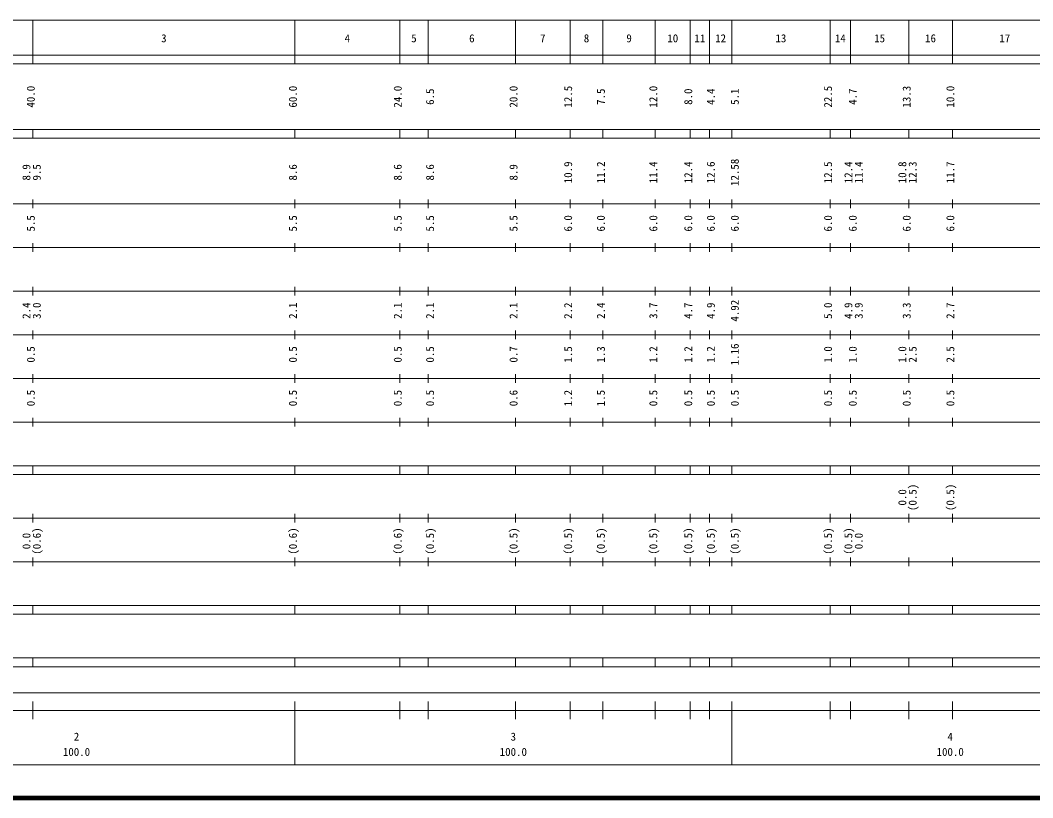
# Model space of a CAD drawing. Units: millimetres on the paper, enlarged 1000 times. Extents: x 40000 to 680000, y 20000 to 380000.
# Drawn here: x 205125 to 436902, y 20000 to 198000 of the extents above; entities that cross this region are included whole.
import ezdxf
from ezdxf.enums import TextEntityAlignment as Align

# ---------------------------------------------------------------- set-up
doc = ezdxf.new("R2010")
doc.units = ezdxf.units.MM
doc.header["$LTSCALE"] = 1000
doc.layers.add('M-TTL', color=2, linetype='Continuous', lineweight=140)
doc.layers.add('M-TTL-BAND', color=7, linetype='Continuous', lineweight=13)
doc.styles.add('ＭＳ ゴシック', font='')
doc.styles.get('ＭＳ ゴシック').set_extended_font_data('MS Gothic')

msp = doc.modelspace()

# ---------------------------------------------------------------- linework, layer by layer
at = {"layer": 'M-TTL'}
msp.add_line((40000, 20000), (680000, 20000), dxfattribs=at)
at = {"layer": 'M-TTL-BAND'}
for p, q in [((68000, 198000), (579000, 198000)), ((208000, 188000), (208000, 198000)), ((268000, 188000), (268000, 198000)), ((292000, 188000), (292000, 198000)), ((298500, 188000), (298500, 198000)), ((318500, 188000), (318500, 198000)), ((331000, 188000), (331000, 198000)), ((338500, 188000), (338500, 198000)), ((350500, 188000), (350500, 198000)), ((358500, 188000), (358500, 198000)), ((362900, 188000), (362900, 198000)), ((368000, 188000), (368000, 198000)), ((390500, 188000), (390500, 198000)), ((395200, 188000), (395200, 198000)), ((408500, 188000), (408500, 198000)), ((418500, 188000), (418500, 198000)), ((40000, 190000), (579000, 190000)), ((40000, 188000), (579000, 188000)), ((40000, 173000), (579000, 173000)), ((208000, 171000), (208000, 173000)), ((268000, 171000), (268000, 173000)), ((292000, 171000), (292000, 173000)), ((298500, 171000), (298500, 173000)), ((318500, 171000), (318500, 173000)), ((331000, 171000), (331000, 173000)), ((338500, 171000), (338500, 173000)), ((350500, 171000), (350500, 173000)), ((358500, 171000), (358500, 173000)), ((362900, 171000), (362900, 173000)), ((368000, 171000), (368000, 173000)), ((390500, 171000), (390500, 173000)), ((395200, 171000), (395200, 173000)), ((408500, 171000), (408500, 173000)), ((418500, 171000), (418500, 173000)), ((40000, 171000), (579000, 171000)), ((40000, 156000), (579000, 156000)), ((208000, 155000), (208000, 157000)), ((268000, 155000), (268000, 157000)), ((292000, 155000), (292000, 157000)), ((298500, 155000), (298500, 157000)), ((318500, 155000), (318500, 157000)), ((331000, 155000), (331000, 157000)), ((338500, 155000), (338500, 157000)), ((350500, 155000), (350500, 157000)), ((358500, 155000), (358500, 157000)), ((362900, 155000), (362900, 157000)), ((368000, 155000), (368000, 157000)), ((390500, 155000), (390500, 157000)), ((395200, 155000), (395200, 157000)), ((408500, 155000), (408500, 157000)), ((418500, 155000), (418500, 157000)), ((208000, 145000), (208000, 147000)), ((268000, 145000), (268000, 147000)), ((292000, 145000), (292000, 147000)), ((298500, 145000), (298500, 147000)), ((318500, 145000), (318500, 147000)), ((331000, 145000), (331000, 147000)), ((338500, 145000), (338500, 147000)), ((350500, 145000), (350500, 147000)), ((358500, 145000), (358500, 147000)), ((362900, 145000), (362900, 147000)), ((368000, 145000), (368000, 147000)), ((390500, 145000), (390500, 147000)), ((395200, 145000), (395200, 147000)), ((408500, 145000), (408500, 147000)), ((418500, 145000), (418500, 147000)), ((46000, 146000), (579000, 146000)), ((208000, 135000), (208000, 137000)), ((268000, 135000), (268000, 137000)), ((292000, 135000), (292000, 137000)), ((298500, 135000), (298500, 137000)), ((318500, 135000), (318500, 137000)), ((331000, 135000), (331000, 137000)), ((338500, 135000), (338500, 137000)), ((350500, 135000), (350500, 137000)), ((358500, 135000), (358500, 137000)), ((362900, 135000), (362900, 137000)), ((368000, 135000), (368000, 137000)), ((390500, 135000), (390500, 137000)), ((395200, 135000), (395200, 137000)), ((408500, 135000), (408500, 137000)), ((418500, 135000), (418500, 137000)), ((52000, 136000), (579000, 136000)), ((46000, 126000), (579000, 126000)), ((208000, 125000), (208000, 127000)), ((268000, 125000), (268000, 127000)), ((292000, 125000), (292000, 127000)), ((298500, 125000), (298500, 127000)), ((318500, 125000), (318500, 127000)), ((331000, 125000), (331000, 127000)), ((338500, 125000), (338500, 127000)), ((350500, 125000), (350500, 127000)), ((358500, 125000), (358500, 127000)), ((362900, 125000), (362900, 127000)), ((368000, 125000), (368000, 127000)), ((390500, 125000), (390500, 127000)), ((395200, 125000), (395200, 127000)), ((408500, 125000), (408500, 127000)), ((418500, 125000), (418500, 127000)), ((52000, 116000), (579000, 116000)), ((208000, 115000), (208000, 117000)), ((268000, 115000), (268000, 117000)), ((292000, 115000), (292000, 117000)), ((298500, 115000), (298500, 117000)), ((318500, 115000), (318500, 117000)), ((331000, 115000), (331000, 117000)), ((338500, 115000), (338500, 117000)), ((350500, 115000), (350500, 117000)), ((358500, 115000), (358500, 117000)), ((362900, 115000), (362900, 117000)), ((368000, 115000), (368000, 117000)), ((390500, 115000), (390500, 117000)), ((395200, 115000), (395200, 117000)), ((408500, 115000), (408500, 117000)), ((418500, 115000), (418500, 117000)), ((208000, 105000), (208000, 107000)), ((268000, 105000), (268000, 107000)), ((292000, 105000), (292000, 107000)), ((298500, 105000), (298500, 107000)), ((318500, 105000), (318500, 107000)), ((331000, 105000), (331000, 107000)), ((338500, 105000), (338500, 107000)), ((350500, 105000), (350500, 107000)), ((358500, 105000), (358500, 107000)), ((362900, 105000), (362900, 107000)), ((368000, 105000), (368000, 107000)), ((390500, 105000), (390500, 107000)), ((395200, 105000), (395200, 107000)), ((408500, 105000), (408500, 107000)), ((418500, 105000), (418500, 107000)), ((46000, 106000), (579000, 106000)), ((40000, 96000), (579000, 96000)), ((208000, 94000), (208000, 96000)), ((268000, 94000), (268000, 96000)), ((292000, 94000), (292000, 96000)), ((298500, 94000), (298500, 96000)), ((318500, 94000), (318500, 96000)), ((331000, 94000), (331000, 96000)), ((338500, 94000), (338500, 96000)), ((350500, 94000), (350500, 96000)), ((358500, 94000), (358500, 96000)), ((362900, 94000), (362900, 96000)), ((368000, 94000), (368000, 96000)), ((390500, 94000), (390500, 96000)), ((395200, 94000), (395200, 96000)), ((408500, 94000), (408500, 96000)), ((418500, 94000), (418500, 96000)), ((40000, 94000), (579000, 94000)), ((49000, 84000), (579000, 84000)), ((208000, 83000), (208000, 85000)), ((268000, 83000), (268000, 85000)), ((292000, 83000), (292000, 85000)), ((298500, 83000), (298500, 85000)), ((318500, 83000), (318500, 85000)), ((331000, 83000), (331000, 85000)), ((338500, 83000), (338500, 85000)), ((350500, 83000), (350500, 85000)), ((358500, 83000), (358500, 85000)), ((362900, 83000), (362900, 85000)), ((368000, 83000), (368000, 85000)), ((390500, 83000), (390500, 85000)), ((395200, 83000), (395200, 85000)), ((408500, 83000), (408500, 85000)), ((418500, 83000), (418500, 85000)), ((208000, 73000), (208000, 75000)), ((268000, 73000), (268000, 75000)), ((292000, 73000), (292000, 75000)), ((298500, 73000), (298500, 75000)), ((318500, 73000), (318500, 75000)), ((331000, 73000), (331000, 75000)), ((338500, 73000), (338500, 75000)), ((350500, 73000), (350500, 75000)), ((358500, 73000), (358500, 75000)), ((362900, 73000), (362900, 75000)), ((368000, 73000), (368000, 75000)), ((390500, 73000), (390500, 75000)), ((395200, 73000), (395200, 75000)), ((408500, 73000), (408500, 75000)), ((418500, 73000), (418500, 75000)), ((40000, 74000), (579000, 74000)), ((40000, 64000), (579000, 64000)), ((208000, 62000), (208000, 64000)), ((268000, 62000), (268000, 64000)), ((292000, 62000), (292000, 64000)), ((298500, 62000), (298500, 64000)), ((318500, 62000), (318500, 64000)), ((331000, 62000), (331000, 64000)), ((338500, 62000), (338500, 64000)), ((350500, 62000), (350500, 64000)), ((358500, 62000), (358500, 64000)), ((362900, 62000), (362900, 64000)), ((368000, 62000), (368000, 64000)), ((390500, 62000), (390500, 64000)), ((395200, 62000), (395200, 64000)), ((408500, 62000), (408500, 64000)), ((418500, 62000), (418500, 64000)), ((40000, 62000), (579000, 62000)), ((40000, 52000), (579000, 52000)), ((208000, 50000), (208000, 52000)), ((268000, 50000), (268000, 52000)), ((292000, 50000), (292000, 52000)), ((298500, 50000), (298500, 52000)), ((318500, 50000), (318500, 52000)), ((331000, 50000), (331000, 52000)), ((338500, 50000), (338500, 52000)), ((350500, 50000), (350500, 52000)), ((358500, 50000), (358500, 52000)), ((362900, 50000), (362900, 52000)), ((368000, 50000), (368000, 52000)), ((390500, 50000), (390500, 52000)), ((395200, 50000), (395200, 52000)), ((408500, 50000), (408500, 52000)), ((418500, 50000), (418500, 52000)), ((40000, 50000), (579000, 50000)), ((71000, 44000), (564000, 44000)), ((208000, 38000), (208000, 42000)), ((268000, 27500), (268000, 42000)), ((292000, 38000), (292000, 42000)), ((298500, 38000), (298500, 42000)), ((318500, 38000), (318500, 42000)), ((331000, 38000), (331000, 42000)), ((338500, 38000), (338500, 42000)), ((350500, 38000), (350500, 42000)), ((358500, 38000), (358500, 42000)), ((362900, 38000), (362900, 42000)), ((368000, 27500), (368000, 42000)), ((390500, 38000), (390500, 42000)), ((395200, 38000), (395200, 42000)), ((408500, 38000), (408500, 42000)), ((418500, 38000), (418500, 42000)), ((40000, 40000), (579000, 40000)), ((68000, 27500), (579000, 27500))]:
    msp.add_line(p, q, dxfattribs=at)

# ---------------------------------------------------------------- texts
at = {"layer": 'M-TTL-BAND', "style": 'ＭＳ ゴシック'}
for s, p in [('3', (238000, 192405)), ('4', (280000, 192405)), ('5', (295250, 192405)), ('6', (308500, 192405)), ('7', (324750, 192405)), ('8', (334750, 192405)), ('9', (344500, 192405)), ('10', (354500, 192405)), ('11', (360700, 192405)), ('12', (365450, 192405)), ('13', (379250, 192405)), ('14', (392850, 192405)), ('15', (401850, 192405)), ('16', (413500, 192405)), ('17', (430500, 192405)), ('2', (218000, 32523)), ('3', (318000, 32523)), ('4', (418000, 32523)), ('100.0', (218000, 29033)), ('100.0', (318000, 29033)), ('100.0', (418000, 29033))]:
    msp.add_text(s, height=1833, dxfattribs=at).set_placement(p, align=Align.BOTTOM_CENTER)
for s, p in [('40.0', (209000, 180500)), ('60.0', (269000, 180500)), ('24.0', (293000, 180500)), ('6.5', (300395, 180500)), ('20.0', (319500, 180500)), ('12.5', (332000, 180500)), ('7.5', (339500, 180500)), ('12.0', (351500, 180500)), ('8.0', (359500, 180500)), ('4.4', (364670, 180500)), ('5.1', (370155, 180500)), ('22.5', (391500, 180500)), ('4.7', (397155, 180500)), ('13.3', (409500, 180500)), ('10.0', (419500, 180500)), ('8.9', (208000, 163174)), ('9.5', (210370, 163174)), ('8.6', (269000, 163174)), ('8.6', (293000, 163174)), ('8.6', (300395, 163174)), ('8.9', (319500, 163174)), ('10.9', (332000, 163174)), ('11.2', (339500, 163174)), ('11.4', (351500, 163174)), ('12.4', (359500, 163174)), ('12.6', (364670, 163174)), ('12.58', (370155, 163174)), ('12.5', (391500, 163174)), ('12.4', (396155, 163174)), ('11.4', (398525, 163174)), ('10.8', (408500, 163174)), ('12.3', (410870, 163174)), ('11.7', (419500, 163174)), ('5.5', (209000, 151500)), ('5.5', (269000, 151500)), ('5.5', (293000, 151500)), ('5.5', (300395, 151500)), ('5.5', (319500, 151500)), ('6.0', (332000, 151500)), ('6.0', (339500, 151500)), ('6.0', (351500, 151500)), ('6.0', (359500, 151500)), ('6.0', (364670, 151500)), ('6.0', (370155, 151500)), ('6.0', (391500, 151500)), ('6.0', (397155, 151500)), ('6.0', (409500, 151500)), ('6.0', (419500, 151500)), ('2.4', (208000, 131500)), ('3.0', (210370, 131500)), ('2.1', (269000, 131500)), ('2.1', (293000, 131500)), ('2.1', (300395, 131500)), ('2.1', (319500, 131500)), ('2.2', (332000, 131500)), ('2.4', (339500, 131500)), ('3.7', (351500, 131500)), ('4.7', (359500, 131500)), ('4.9', (364670, 131500)), ('4.92', (370155, 131500)), ('5.0', (391500, 131500)), ('4.9', (396155, 131500)), ('3.9', (398525, 131500)), ('3.3', (409500, 131500)), ('2.7', (419500, 131500)), ('0.5', (209000, 121500)), ('0.5', (269000, 121500)), ('0.5', (293000, 121500)), ('0.5', (300395, 121500)), ('0.7', (319500, 121500)), ('1.5', (332000, 121500)), ('1.3', (339500, 121500)), ('1.2', (351500, 121500)), ('1.2', (359500, 121500)), ('1.2', (364670, 121500)), ('1.16', (370155, 121500)), ('1.0', (391500, 121500)), ('1.0', (397155, 121500)), ('1.0', (408500, 121500)), ('2.5', (410870, 121500)), ('2.5', (419500, 121500)), ('0.5', (209000, 111500)), ('0.5', (269000, 111500)), ('0.5', (293000, 111500)), ('0.5', (300395, 111500)), ('0.6', (319500, 111500)), ('1.2', (332000, 111500)), ('1.5', (339500, 111500)), ('0.5', (351500, 111500)), ('0.5', (359500, 111500)), ('0.5', (364670, 111500)), ('0.5', (370155, 111500)), ('0.5', (391500, 111500)), ('0.5', (397155, 111500)), ('0.5', (409500, 111500)), ('0.5', (419500, 111500)), ('0.0', (408500, 88764)), ('(0.5)', (410870, 88764)), ('(0.5)', (419500, 88764)), ('(0.6)', (210370, 78764)), ('(0.6)', (269000, 78764)), ('(0.6)', (293000, 78764)), ('(0.5)', (300395, 78764)), ('(0.5)', (319500, 78764)), ('(0.5)', (332000, 78764)), ('(0.5)', (339500, 78764)), ('(0.5)', (351500, 78764)), ('(0.5)', (359500, 78764)), ('(0.5)', (364670, 78764)), ('(0.5)', (370155, 78764)), ('(0.5)', (391500, 78764)), ('(0.5)', (396155, 78764)), ('0.0', (208000, 78764)), ('0.0', (398525, 78764))]:
    msp.add_text(s, height=1833, rotation=90, dxfattribs=at).set_placement(p, align=Align.BOTTOM_CENTER)

doc.saveas('drawing.dxf')
